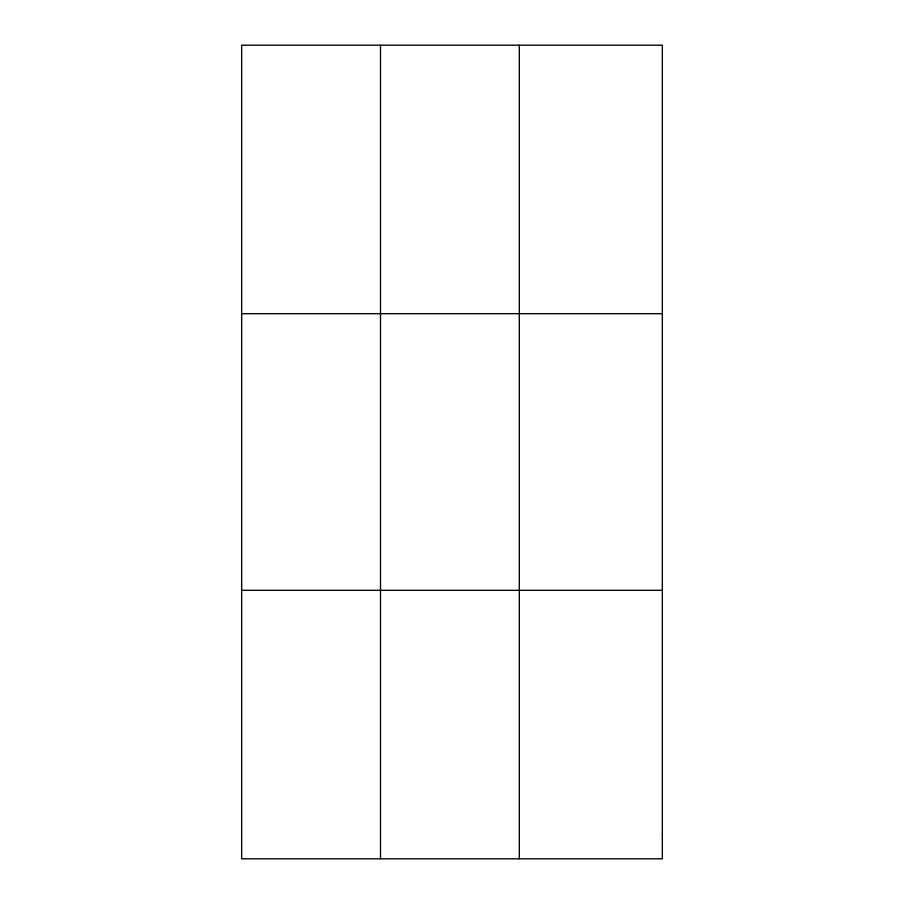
<?xml version="1.0" encoding="UTF-8"?>
<svg xmlns="http://www.w3.org/2000/svg" width="904" height="904" viewBox="0 0 904 904"><rect width="100%" height="100%" fill="white"/><g stroke="black" fill="none" stroke-linecap="round" stroke-linejoin="round"><path stroke-width="1.36" d="M380.494 45.2L380.494 858.8M519.303 45.2L519.303 858.8M241.673 313.688L662.327 313.688M241.673 590.312L662.327 590.312M662.327 834.392L662.327 858.8L241.673 858.8L241.673 45.2L662.327 45.2L662.327 834.392"/></g></svg>
